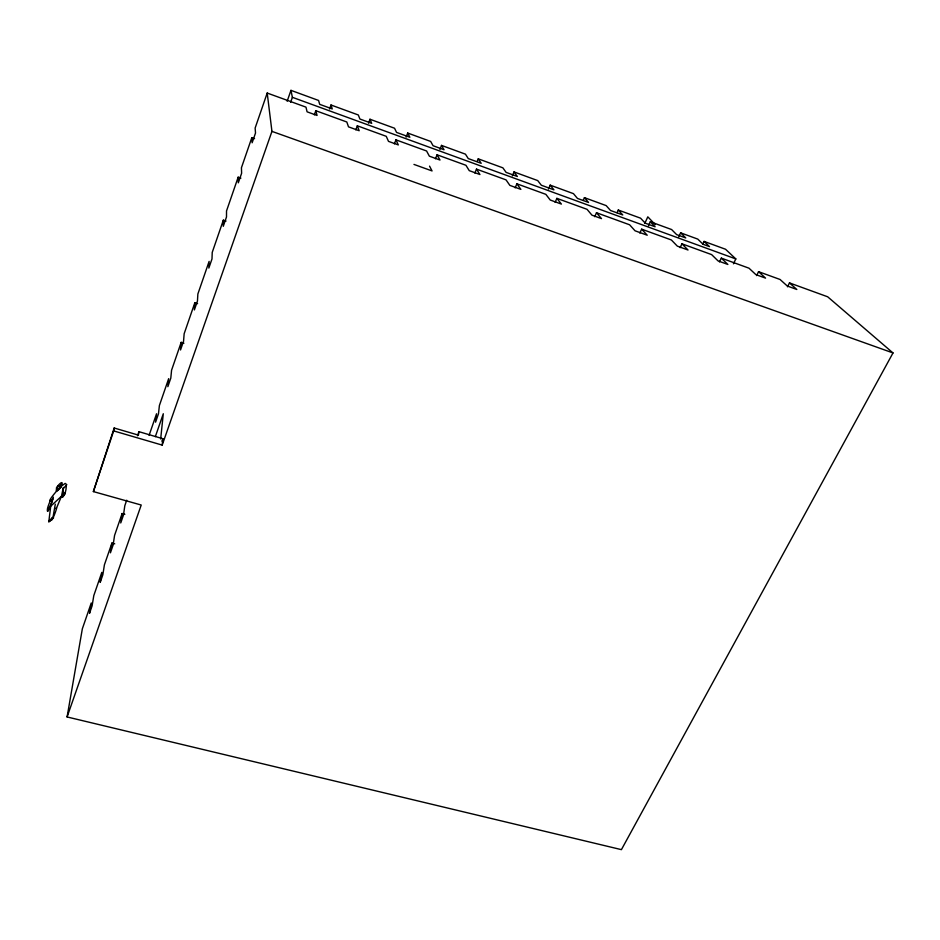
<?xml version="1.0" encoding="UTF-8"?>
<svg xmlns="http://www.w3.org/2000/svg" width="940" height="940" viewBox="0 0 940 940"><rect width="100%" height="100%" fill="white"/><g stroke="black" fill="none" stroke-linecap="round" stroke-linejoin="round"><path stroke-width="1.41" d="M226.047 221.076L223.344 220.16L223.274 226.317L226.493 216.976L226.528 210.936L238.172 177.19L240.899 178.13M51.959 518.81L48.727 521.723L52.076 518.187L51.5 520.008L48.798 521.77L52.241 517.964L51.124 520.032L51.888 519.562M197.588 303.679L194.827 302.798L194.368 309.941L197.447 301.035L197.87 293.985L209.115 261.402L208.845 268.065L211.993 258.935L212.229 252.39L223.344 220.16M183.911 343.206L181.185 342.348L180.539 349.95L183.547 341.232L184.158 333.735L194.827 302.798M138.909 431.672L138.439 435.126L114.175 428.005L113.658 430.896L162.197 445.102L162.832 438.71L138.909 431.672L137.522 435.761M160.67 438.992L163.29 413.741L155.335 436.654M124.856 514.274L122.13 513.51L120.743 522.946L123.469 515.061L124.82 505.697L126.7 500.233M114.739 543.837L111.919 543.073L110.427 552.814L113.106 545.059L114.574 535.401L122.13 513.51M787.497 286.806L789.482 282.905L827.658 296.782L893 352.947L621.411 849.643L67.093 716.962L82.344 628.801L91.251 602.975L89.523 613.291L92.108 605.818L93.8 595.572L101.814 572.378L100.204 582.401L102.836 574.787L104.41 564.834L111.919 543.073M55.296 504.157L53.087 516.859L51.606 519.362M67.093 716.962L141.223 505.027L93.365 491.585L114.175 428.005M50.725 506.166L48.856 521.312M63.309 487.449L61.453 496.332L56.459 508.199M53.38 497.143L50.454 506.437L60.983 496.708M66.176 485.369C66.834 495.568 58.809 501.314 63.485 494.135M57.011 487.637L56.329 488.248C57.446 485.369 65.142 477.743 60.947 487.167C51.583 498.365 59.091 480.986 59.514 486.861L61.464 484.323L60.195 486.238M93.365 491.585L113.658 430.896M149.084 435.373L156.545 413.764L155.582 422.166L158.472 413.8L159.4 405.493L168.66 378.656L167.849 386.669L170.798 378.127L171.574 370.207L181.185 342.348M254.552 138.65L251.814 137.687L241.439 167.743L241.615 173.242L238.314 182.807L238.172 177.19M394.389 143.867L395.94 139.849L398.302 144.913L388.502 141.364L386.258 136.323L357.329 125.807L359.174 130.719L348.505 126.853L346.813 121.989L315.816 110.72L317.074 115.456L307.086 111.825L305.97 107.137L267.207 93.048L255.139 128.04L255.516 133.022L252.143 142.786L251.814 137.687M161.974 441.189L162.832 438.71M162.197 445.102L271.942 131.377L267.207 93.048M287.147 101.262L290.965 90.358L318.589 100.463L319.694 104.34L332.243 108.923L330.998 104.998L358.328 114.986L359.891 119.016L371.688 123.328L369.984 119.251L394.553 128.239L396.539 132.399L409.84 137.24L407.69 133.034L406.115 137.123M290.613 102.319L292.375 97.313L290.965 90.358M314.336 114.833L315.816 110.72M329.541 109.028L330.998 104.998M64.872 494.029L63.861 495.58M355.825 129.885L357.329 125.807M368.492 123.234L369.984 119.251M435.478 158.778L437.053 154.795L465.935 165.287L469.248 170.645L479.929 174.523L476.474 169.118L474.865 173.054M439.908 149.448L441.506 145.406L465.441 154.16L468.249 158.566L481.186 163.29L478.237 158.837L477.144 161.504M512.347 175.874L514.004 171.914L537.727 180.586L541.334 185.239L553.918 189.833L550.17 185.133L548.478 189.046M515.167 187.859L516.871 183.805L545.846 194.345L550.217 200.02L561.38 204.074L556.868 198.352L555.14 202.358M50.114 501.079C43.581 517.035 50.889 506.601 52.84 498.999C43.228 506.989 58.738 487.413 60.947 487.167M583.246 200.338L584.422 197.659L606.159 205.601L610.518 210.489L622.75 214.954L618.273 210.031L617.075 212.687M594.726 216.705L596.489 212.746L629.612 224.789L635.041 230.793L647.225 235.212L641.656 229.172L639.858 233.073M47.447 509.551L47.482 511.266C49.127 509.198 48.539 510.526 49.362 507.788M644.793 223.403L647.801 216.846L655.321 224.648M648.482 225.694L650.304 221.746L671.607 229.536L676.647 234.624L685.754 237.949L680.619 232.826L678.774 236.739M680.125 247.678L681.947 243.812L711.615 254.599L718.054 260.897L727.866 264.457L721.321 258.124L719.464 261.943M702.861 244.001L704.095 241.416L725.551 249.253L735.82 258.923L733.435 263.811M756.606 275.608L758.557 271.672L780.047 279.474L787.285 286.007L796.826 289.473L789.482 282.905M55.836 508.552C58.538 504.287 53.04 519.679 51.5 520.008M64.484 494.322L62.334 497.272M59.361 487.813L56.565 490.798M52.041 519.209L53.603 517.764M62.816 489.211L66.799 484.64L65.177 483.407L61.523 486.004M52.558 518.14L53.04 517.717M65.448 492.337L63.356 494.264L62.98 489.059M48.504 510.69L47.482 510.632M271.942 131.377L893 352.947M413.964 164.418L432.048 170.927L429.545 166.133M395.94 139.849L426.584 150.988L429.369 156.181L439.99 160.035L437.053 154.795M476.474 169.118L506.026 179.869L509.868 185.392L520.866 189.375L516.871 183.805M556.868 198.352L587.042 209.314L591.942 215.154L601.506 218.621L596.489 212.746M641.656 229.172L671.371 239.97L677.317 246.116L688.021 250.005L681.947 243.812M721.321 258.124L749.004 268.194L755.877 274.621L765.548 278.123L758.557 271.672M407.69 133.034L430.661 141.435L433.07 145.724L444.044 149.73L441.506 145.406M478.237 158.837L502.877 167.837L506.108 172.384L517.353 176.485L514.004 171.914M550.17 185.133L573.459 193.652L577.454 198.422L588.546 202.464L584.422 197.659M618.273 210.031L640.551 218.174L645.263 223.168L655.121 226.763L650.304 221.746M680.619 232.826L697.774 239.101L703.073 244.271L709.465 246.609L704.095 241.416M292.375 97.313L735.82 258.923"/></g></svg>
